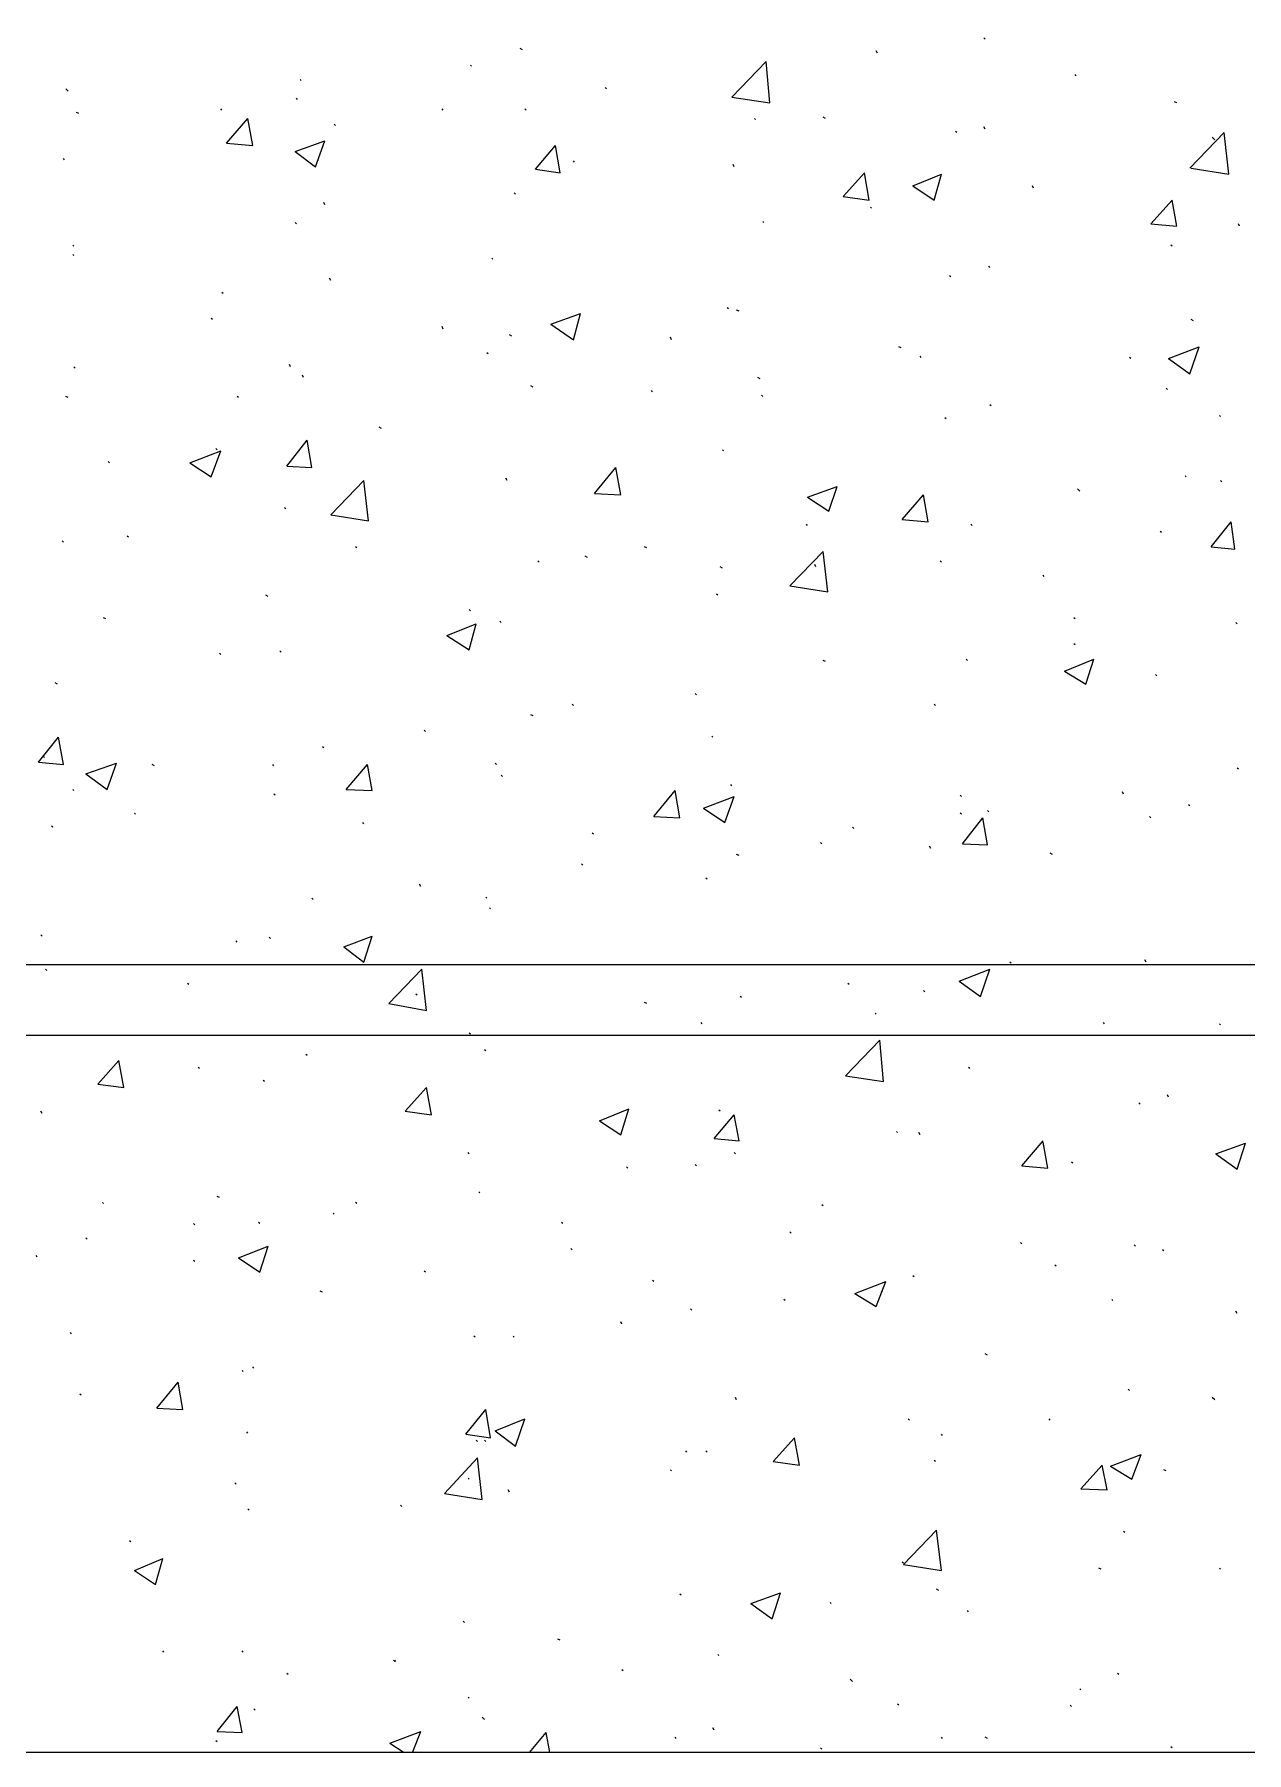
# Model space of a CAD drawing. Header units: millimetres. Extents: x 2928 to 3112, y 1220 to 1280.
# Drawn here: x 2970.219 to 2971.927, y 1240.79 to 1243.21 of the extents above; entities that cross this region are included whole.
import ezdxf

# ---------------------------------------------------------------- set-up
doc = ezdxf.new("R2010")
doc.units = ezdxf.units.MM

msp = doc.modelspace()

# ---------------------------------------------------------------- linework, layer by layer
at = {"color": 253, "linetype": 'Continuous', "lineweight": 5, "true_color": 0x9a9a9a}
for points in [[(2940.97965, 1262.56226), (2981.54689, 1262.56226), (2981.54689, 1240.79028), (2940.97965, 1240.79028)], [(2941.98633, 1261.55224), (2980.53854, 1261.55224), (2980.53854, 1241.8003), (2941.98633, 1241.8003)]]:
    msp.add_lwpolyline(points, close=True, dxfattribs=at)
msp.add_lwpolyline([(2961.3116, 1241.9003), (2980.43854, 1241.9003), (2980.43854, 1247.74538), (2972.27343, 1247.74538), (2972.27343, 1256.61384), (2980.43854, 1256.61384), (2980.43854, 1261.45224), (2961.3116, 1261.45224), (2961.3116, 1249.1904)], dxfattribs=at)
at = {"color": 92, "linetype": 'Continuous', "lineweight": 13, "true_color": 0x00b800}
for points in [[(2971.55842, 1243.20365), (2971.55675, 1243.20532), (2971.55675, 1243.20532)], [(2970.90674, 1243.18865), (2970.90341, 1243.19032), (2970.90341, 1243.19032)], [(2971.20174, 1243.12198), (2971.25008, 1243.17198), (2971.25008, 1243.17198)], [(2971.25508, 1243.11365), (2971.25008, 1243.17198), (2971.25008, 1243.17198)], [(2971.40675, 1243.18365), (2971.40508, 1243.18698), (2971.40508, 1243.18698)], [(2970.83507, 1243.16532), (2970.83341, 1243.16698), (2970.83341, 1243.16698)], [(2971.68675, 1243.15198), (2971.68508, 1243.15365), (2971.68508, 1243.15365)], [(2970.26673, 1243.13031), (2970.2634, 1243.13365), (2970.2634, 1243.13365)], [(2970.59507, 1243.14531), (2970.5934, 1243.14698), (2970.5934, 1243.14698)], [(2971.02507, 1243.13365), (2971.02341, 1243.13531), (2971.02341, 1243.13531)], [(2970.28173, 1243.09865), (2970.2784, 1243.10031), (2970.2784, 1243.10031)], [(2970.4834, 1243.10365), (2970.48173, 1243.10531), (2970.48173, 1243.10531)], [(2970.59007, 1243.11865), (2970.5884, 1243.12031), (2970.5884, 1243.12031)], [(2970.79507, 1243.10365), (2970.7934, 1243.10531), (2970.7934, 1243.10531)], [(2970.91174, 1243.10365), (2970.91007, 1243.10531), (2970.91007, 1243.10531)], [(2971.20174, 1243.12198), (2971.25508, 1243.11365), (2971.25508, 1243.11365)], [(2971.82842, 1243.11365), (2971.82509, 1243.11531), (2971.82509, 1243.11531)], [(2970.49007, 1243.05698), (2970.52007, 1243.09198), (2970.52007, 1243.09198)], [(2970.52673, 1243.05365), (2970.52007, 1243.09198), (2970.52007, 1243.09198)], [(2970.6434, 1243.08198), (2970.64174, 1243.08365), (2970.64174, 1243.08365)], [(2971.23508, 1243.09031), (2971.23341, 1243.09198), (2971.23341, 1243.09198)], [(2971.33341, 1243.09198), (2971.33008, 1243.09365), (2971.33008, 1243.09365)], [(2971.55842, 1243.07698), (2971.55675, 1243.08031), (2971.55675, 1243.08031)], [(2970.49007, 1243.05698), (2970.52673, 1243.05365), (2970.52673, 1243.05365)], [(2970.58674, 1243.04531), (2970.6284, 1243.06031), (2970.6284, 1243.06031)], [(2970.61507, 1243.02365), (2970.6284, 1243.06031), (2970.6284, 1243.06031)], [(2970.92507, 1243.02031), (2970.95341, 1243.05365), (2970.95341, 1243.05365)], [(2970.96007, 1243.01531), (2970.95341, 1243.05365), (2970.95341, 1243.05365)], [(2971.51842, 1243.07198), (2971.51675, 1243.07365), (2971.51675, 1243.07365)], [(2971.84675, 1243.02198), (2971.89509, 1243.07198), (2971.89509, 1243.07198)], [(2971.88175, 1243.06198), (2971.87842, 1243.06531), (2971.87842, 1243.06531)], [(2971.90175, 1243.01365), (2971.89509, 1243.07198), (2971.89509, 1243.07198)], [(2970.26173, 1243.03365), (2970.26006, 1243.03531), (2970.26006, 1243.03531)], [(2970.58674, 1243.04531), (2970.61507, 1243.02365), (2970.61507, 1243.02365)], [(2970.98007, 1243.03031), (2970.97841, 1243.03198), (2970.97841, 1243.03198)], [(2971.20508, 1243.02365), (2971.20341, 1243.02698), (2971.20341, 1243.02698)], [(2970.92507, 1243.02031), (2970.96007, 1243.01531), (2970.96007, 1243.01531)], [(2971.35841, 1242.98198), (2971.38841, 1243.01531), (2971.38841, 1243.01531)], [(2971.39508, 1242.97698), (2971.38841, 1243.01531), (2971.38841, 1243.01531)], [(2971.45675, 1242.99698), (2971.49675, 1243.01365), (2971.49675, 1243.01365)], [(2971.48675, 1242.97698), (2971.49675, 1243.01365), (2971.49675, 1243.01365)], [(2971.84842, 1243.02198), (2971.90175, 1243.01365), (2971.90175, 1243.01365)], [(2970.89674, 1242.98531), (2970.89507, 1242.98698), (2970.89507, 1242.98698)], [(2971.35841, 1242.98198), (2971.39508, 1242.97698), (2971.39508, 1242.97698)], [(2971.45675, 1242.99698), (2971.48675, 1242.97698), (2971.48675, 1242.97698)], [(2971.62675, 1242.99365), (2971.62508, 1242.99698), (2971.62508, 1242.99698)], [(2970.6284, 1242.97031), (2970.62674, 1242.97365), (2970.62674, 1242.97365)], [(2971.39841, 1242.96531), (2971.39675, 1242.96698), (2971.39675, 1242.96698)], [(2971.79175, 1242.94365), (2971.82175, 1242.97698), (2971.82175, 1242.97698)], [(2971.82842, 1242.94031), (2971.82175, 1242.97698), (2971.82175, 1242.97698)], [(2970.5884, 1242.94365), (2970.58674, 1242.94531), (2970.58674, 1242.94531)], [(2971.24674, 1242.94531), (2971.24508, 1242.94698), (2971.24508, 1242.94698)], [(2971.79175, 1242.94365), (2971.82842, 1242.94031), (2971.82842, 1242.94031)], [(2971.91675, 1242.94031), (2971.91509, 1242.94365), (2971.91509, 1242.94365)], [(2970.27506, 1242.91198), (2970.2734, 1242.91364), (2970.2734, 1242.91364)], [(2971.82175, 1242.91198), (2971.82009, 1242.91364), (2971.82009, 1242.91364)], [(2970.27506, 1242.89864), (2970.2734, 1242.90031), (2970.2734, 1242.90031)], [(2970.86507, 1242.89364), (2970.86341, 1242.89531), (2970.86341, 1242.89531)], [(2971.56508, 1242.88198), (2971.56342, 1242.88364), (2971.56342, 1242.88364)], [(2970.63674, 1242.86364), (2970.63507, 1242.86698), (2970.63507, 1242.86698)], [(2971.51008, 1242.86864), (2971.50842, 1242.87031), (2971.50842, 1242.87031)], [(2970.48507, 1242.84531), (2970.4834, 1242.84698), (2970.4834, 1242.84698)], [(2970.47007, 1242.80864), (2970.4684, 1242.81031), (2970.4684, 1242.81031)], [(2970.94674, 1242.80198), (2970.98841, 1242.81698), (2970.98841, 1242.81698)], [(2970.97841, 1242.78031), (2970.98841, 1242.81698), (2970.98841, 1242.81698)], [(2971.19674, 1242.82364), (2971.19508, 1242.82531), (2971.19508, 1242.82531)], [(2971.21174, 1242.82031), (2971.20841, 1242.82198), (2971.20841, 1242.82198)], [(2970.79507, 1242.79531), (2970.7934, 1242.79864), (2970.7934, 1242.79864)], [(2970.89174, 1242.78531), (2970.88841, 1242.78698), (2970.88841, 1242.78698)], [(2970.94674, 1242.80198), (2970.97841, 1242.78031), (2970.97841, 1242.78031)], [(2971.85175, 1242.80698), (2971.84842, 1242.80864), (2971.84842, 1242.80864)], [(2970.85841, 1242.76031), (2970.85674, 1242.76198), (2970.85674, 1242.76198)], [(2971.11674, 1242.78031), (2971.11508, 1242.78364), (2971.11508, 1242.78364)], [(2971.44008, 1242.76864), (2971.43675, 1242.77031), (2971.43675, 1242.77031)], [(2971.81675, 1242.75364), (2971.86009, 1242.77031), (2971.86009, 1242.77031)], [(2971.84675, 1242.73198), (2971.86009, 1242.77031), (2971.86009, 1242.77031)], [(2970.27673, 1242.74031), (2970.27506, 1242.74198), (2970.27506, 1242.74198)], [(2970.58007, 1242.74198), (2970.5784, 1242.74531), (2970.5784, 1242.74531)], [(2971.46841, 1242.75531), (2971.46675, 1242.75698), (2971.46675, 1242.75698)], [(2971.76342, 1242.75364), (2971.76175, 1242.75531), (2971.76175, 1242.75531)], [(2971.81675, 1242.75364), (2971.84675, 1242.73198), (2971.84675, 1242.73198)], [(2970.5984, 1242.72698), (2970.59674, 1242.73031), (2970.59674, 1242.73031)], [(2970.92174, 1242.71364), (2970.91841, 1242.71531), (2970.91841, 1242.71531)], [(2971.24174, 1242.72531), (2971.23841, 1242.72698), (2971.23841, 1242.72698)], [(2971.81509, 1242.71031), (2971.81342, 1242.71198), (2971.81342, 1242.71198)], [(2970.26673, 1242.69864), (2970.2634, 1242.70031), (2970.2634, 1242.70031)], [(2970.50673, 1242.69864), (2970.50507, 1242.70031), (2970.50507, 1242.70031)], [(2971.09008, 1242.70698), (2971.08841, 1242.70864), (2971.08841, 1242.70864)], [(2971.24508, 1242.70031), (2971.24341, 1242.70198), (2971.24341, 1242.70198)], [(2971.56675, 1242.68697), (2971.56508, 1242.68864), (2971.56508, 1242.68864)], [(2971.50342, 1242.66864), (2971.50175, 1242.67031), (2971.50175, 1242.67031)], [(2971.89009, 1242.67197), (2971.88842, 1242.67364), (2971.88842, 1242.67364)], [(2970.7084, 1242.65531), (2970.70507, 1242.65697), (2970.70507, 1242.65697)], [(2970.4384, 1242.60697), (2970.48173, 1242.62364), (2970.48173, 1242.62364)], [(2970.4684, 1242.58697), (2970.48173, 1242.62364), (2970.48173, 1242.62364)], [(2970.47673, 1242.62531), (2970.47507, 1242.62697), (2970.47507, 1242.62697)], [(2970.57507, 1242.60197), (2970.6034, 1242.63864), (2970.6034, 1242.63864)], [(2970.61007, 1242.60031), (2970.6034, 1242.63864), (2970.6034, 1242.63864)], [(2971.19008, 1242.62364), (2971.18841, 1242.62531), (2971.18841, 1242.62531)], [(2970.32506, 1242.60697), (2970.3234, 1242.60864), (2970.3234, 1242.60864)], [(2970.4384, 1242.60697), (2970.4684, 1242.58697), (2970.4684, 1242.58697)], [(2970.57507, 1242.60197), (2970.61007, 1242.60031), (2970.61007, 1242.60031)], [(2971.00841, 1242.56364), (2971.03841, 1242.60031), (2971.03841, 1242.60031)], [(2971.04508, 1242.56197), (2971.03841, 1242.60031), (2971.03841, 1242.60031)], [(2970.63674, 1242.53364), (2970.6834, 1242.58197), (2970.6834, 1242.58197)], [(2970.69007, 1242.52531), (2970.6834, 1242.58197), (2970.6834, 1242.58197)], [(2970.88507, 1242.58197), (2970.88341, 1242.58531), (2970.88341, 1242.58531)], [(2971.30841, 1242.55864), (2971.35008, 1242.57364), (2971.35008, 1242.57364)], [(2971.33841, 1242.53864), (2971.35008, 1242.57364), (2971.35008, 1242.57364)], [(2971.69175, 1242.56697), (2971.68842, 1242.57031), (2971.68842, 1242.57031)], [(2971.84175, 1242.58697), (2971.84009, 1242.58864), (2971.84009, 1242.58864)], [(2971.89175, 1242.58031), (2971.89009, 1242.58197), (2971.89009, 1242.58197)], [(2970.5734, 1242.54197), (2970.57174, 1242.54364), (2970.57174, 1242.54364)], [(2971.00841, 1242.56364), (2971.04508, 1242.56197), (2971.04508, 1242.56197)], [(2971.30841, 1242.55864), (2971.33841, 1242.53864), (2971.33841, 1242.53864)], [(2971.44175, 1242.52697), (2971.47175, 1242.56197), (2971.47175, 1242.56197)], [(2971.47841, 1242.52364), (2971.47175, 1242.56197), (2971.47175, 1242.56197)], [(2970.63674, 1242.53364), (2970.69007, 1242.52531), (2970.69007, 1242.52531)], [(2971.30841, 1242.51864), (2971.30675, 1242.52031), (2971.30675, 1242.52031)], [(2971.44175, 1242.52697), (2971.47841, 1242.52364), (2971.47841, 1242.52364)], [(2971.54008, 1242.51864), (2971.53842, 1242.52031), (2971.53842, 1242.52031)], [(2971.87675, 1242.48864), (2971.90509, 1242.52364), (2971.90509, 1242.52364)], [(2971.91009, 1242.48531), (2971.90509, 1242.52364), (2971.90509, 1242.52364)], [(2970.26006, 1242.49531), (2970.2584, 1242.49697), (2970.2584, 1242.49697)], [(2970.35173, 1242.50197), (2970.35007, 1242.50364), (2970.35007, 1242.50364)], [(2971.80675, 1242.50864), (2971.80509, 1242.51031), (2971.80509, 1242.51031)], [(2970.6734, 1242.48697), (2970.67174, 1242.48864), (2970.67174, 1242.48864)], [(2970.99841, 1242.47364), (2970.99507, 1242.47531), (2970.99507, 1242.47531)], [(2971.08174, 1242.48697), (2971.07841, 1242.48864), (2971.07841, 1242.48864)], [(2971.28341, 1242.43364), (2971.33008, 1242.48197), (2971.33008, 1242.48197)], [(2971.33675, 1242.4253), (2971.33008, 1242.48197), (2971.33008, 1242.48197)], [(2971.87675, 1242.48864), (2971.91009, 1242.48531), (2971.91009, 1242.48531)], [(2970.93007, 1242.46697), (2970.92841, 1242.46864), (2970.92841, 1242.46864)], [(2971.18841, 1242.45864), (2971.18508, 1242.4603), (2971.18508, 1242.4603)], [(2971.32008, 1242.4603), (2971.31841, 1242.46364), (2971.31841, 1242.46364)], [(2971.49675, 1242.46697), (2971.49508, 1242.46864), (2971.49508, 1242.46864)], [(2971.64175, 1242.44697), (2971.64008, 1242.44864), (2971.64008, 1242.44864)], [(2971.18174, 1242.4203), (2971.18008, 1242.42197), (2971.18008, 1242.42197)], [(2971.28341, 1242.43364), (2971.33675, 1242.4253), (2971.33675, 1242.4253)], [(2970.5484, 1242.41864), (2970.54507, 1242.4203), (2970.54507, 1242.4203)], [(2970.83341, 1242.39864), (2970.83174, 1242.4003), (2970.83174, 1242.4003)], [(2970.32006, 1242.38697), (2970.31673, 1242.38864), (2970.31673, 1242.38864)], [(2970.80007, 1242.36364), (2970.84174, 1242.3803), (2970.84174, 1242.3803)], [(2970.83174, 1242.34364), (2970.84174, 1242.3803), (2970.84174, 1242.3803)], [(2970.87674, 1242.38197), (2970.87507, 1242.38364), (2970.87507, 1242.38364)], [(2971.68508, 1242.38697), (2971.68342, 1242.38864), (2971.68342, 1242.38864)], [(2971.91342, 1242.3803), (2971.91175, 1242.38197), (2971.91175, 1242.38197)], [(2970.80007, 1242.36364), (2970.83174, 1242.34364), (2970.83174, 1242.34364)], [(2971.68508, 1242.3503), (2971.68342, 1242.35197), (2971.68342, 1242.35197)], [(2970.48173, 1242.33697), (2970.48007, 1242.33864), (2970.48007, 1242.33864)], [(2970.56674, 1242.3403), (2970.56507, 1242.34197), (2970.56507, 1242.34197)], [(2971.33341, 1242.32697), (2971.33008, 1242.32864), (2971.33008, 1242.32864)], [(2971.53342, 1242.32864), (2971.53175, 1242.3303), (2971.53175, 1242.3303)], [(2971.67008, 1242.31364), (2971.71175, 1242.3303), (2971.71175, 1242.3303)], [(2971.70008, 1242.2953), (2971.71175, 1242.3303), (2971.71175, 1242.3303)], [(2971.67008, 1242.31364), (2971.70008, 1242.2953), (2971.70008, 1242.2953)], [(2971.80009, 1242.30697), (2971.79842, 1242.30864), (2971.79842, 1242.30864)], [(2970.25173, 1242.2953), (2970.2484, 1242.29697), (2970.2484, 1242.29697)], [(2971.15174, 1242.2803), (2971.15008, 1242.28197), (2971.15008, 1242.28197)], [(2970.97841, 1242.2653), (2970.97674, 1242.26697), (2970.97674, 1242.26697)], [(2971.48841, 1242.2653), (2971.48675, 1242.26697), (2971.48675, 1242.26697)], [(2970.77007, 1242.22864), (2970.7684, 1242.2303), (2970.7684, 1242.2303)], [(2970.92174, 1242.2503), (2970.91841, 1242.25197), (2970.91841, 1242.25197)], [(2970.22506, 1242.1853), (2970.2534, 1242.2203), (2970.2534, 1242.2203)], [(2970.26006, 1242.18197), (2970.2534, 1242.2203), (2970.2534, 1242.2203)], [(2970.62674, 1242.2053), (2970.62507, 1242.20697), (2970.62507, 1242.20697)], [(2971.17508, 1242.2203), (2971.17341, 1242.22197), (2971.17341, 1242.22197)], [(2970.22506, 1242.1853), (2970.26006, 1242.18197), (2970.26006, 1242.18197)], [(2970.2334, 1242.19197), (2970.23173, 1242.19363), (2970.23173, 1242.19363)], [(2970.29173, 1242.16863), (2970.33507, 1242.18363), (2970.33507, 1242.18363)], [(2970.32173, 1242.14697), (2970.33507, 1242.18363), (2970.33507, 1242.18363)], [(2970.3884, 1242.1803), (2970.38507, 1242.18197), (2970.38507, 1242.18197)], [(2970.55673, 1242.1803), (2970.55507, 1242.18197), (2970.55507, 1242.18197)], [(2970.6584, 1242.14697), (2970.6884, 1242.18197), (2970.6884, 1242.18197)], [(2970.69507, 1242.1453), (2970.6884, 1242.18197), (2970.6884, 1242.18197)], [(2970.87007, 1242.18197), (2970.86841, 1242.18363), (2970.86841, 1242.18363)], [(2970.29173, 1242.16863), (2970.32173, 1242.14697), (2970.32173, 1242.14697)], [(2970.87841, 1242.1653), (2970.87674, 1242.16697), (2970.87674, 1242.16697)], [(2971.91509, 1242.1753), (2971.91342, 1242.17697), (2971.91342, 1242.17697)], [(2970.27506, 1242.1453), (2970.2734, 1242.14697), (2970.2734, 1242.14697)], [(2970.5584, 1242.13863), (2970.55673, 1242.1403), (2970.55673, 1242.1403)], [(2970.6584, 1242.14697), (2970.69507, 1242.1453), (2970.69507, 1242.1453)], [(2971.09174, 1242.10863), (2971.12174, 1242.1453), (2971.12174, 1242.1453)], [(2971.12841, 1242.10697), (2971.12174, 1242.1453), (2971.12174, 1242.1453)], [(2971.16174, 1242.1203), (2971.20508, 1242.13697), (2971.20508, 1242.13697)], [(2971.19174, 1242.1003), (2971.20508, 1242.13697), (2971.20508, 1242.13697)], [(2971.20174, 1242.15197), (2971.20008, 1242.15363), (2971.20008, 1242.15363)], [(2971.52508, 1242.13697), (2971.52342, 1242.13863), (2971.52342, 1242.13863)], [(2971.75342, 1242.1403), (2971.75175, 1242.14363), (2971.75175, 1242.14363)], [(2970.36173, 1242.11197), (2970.36007, 1242.11363), (2970.36007, 1242.11363)], [(2971.09174, 1242.10863), (2971.12841, 1242.10697), (2971.12841, 1242.10697)], [(2971.16174, 1242.1203), (2971.19174, 1242.1003), (2971.19174, 1242.1003)], [(2971.52508, 1242.11197), (2971.52342, 1242.11363), (2971.52342, 1242.11363)], [(2971.52675, 1242.0703), (2971.55508, 1242.10697), (2971.55508, 1242.10697)], [(2971.56175, 1242.06863), (2971.55508, 1242.10697), (2971.55508, 1242.10697)], [(2971.56342, 1242.1153), (2971.56175, 1242.11697), (2971.56175, 1242.11697)], [(2971.79175, 1242.10697), (2971.79009, 1242.10863), (2971.79009, 1242.10863)], [(2971.84675, 1242.12363), (2971.84509, 1242.1253), (2971.84509, 1242.1253)], [(2970.24506, 1242.09363), (2970.2434, 1242.0953), (2970.2434, 1242.0953)], [(2970.6834, 1242.09863), (2970.68174, 1242.1003), (2970.68174, 1242.1003)], [(2971.00674, 1242.08363), (2971.00507, 1242.0853), (2971.00507, 1242.0853)], [(2971.37341, 1242.09197), (2971.37175, 1242.09363), (2971.37175, 1242.09363)], [(2971.32841, 1242.0703), (2971.32675, 1242.07197), (2971.32675, 1242.07197)], [(2971.48175, 1242.06363), (2971.48008, 1242.06697), (2971.48008, 1242.06697)], [(2971.52675, 1242.0703), (2971.56175, 1242.06863), (2971.56175, 1242.06863)], [(2970.99174, 1242.0403), (2970.99007, 1242.04197), (2970.99007, 1242.04197)], [(2971.21174, 1242.05363), (2971.20841, 1242.0553), (2971.20841, 1242.0553)], [(2971.65342, 1242.0553), (2971.65008, 1242.05697), (2971.65008, 1242.05697)], [(2970.7634, 1242.0103), (2970.76174, 1242.01363), (2970.76174, 1242.01363)], [(2971.16674, 1242.0203), (2971.16508, 1242.02197), (2971.16508, 1242.02197)], [(2970.61174, 1241.99196), (2970.61007, 1241.99363), (2970.61007, 1241.99363)], [(2970.85674, 1241.99363), (2970.85507, 1241.9953), (2970.85507, 1241.9953)], [(2970.86174, 1241.97863), (2970.86007, 1241.9803), (2970.86007, 1241.9803)], [(2970.23006, 1241.9403), (2970.2284, 1241.94196), (2970.2284, 1241.94196)], [(2970.55173, 1241.93696), (2970.55007, 1241.93863), (2970.55007, 1241.93863)], [(2970.65507, 1241.9253), (2970.69507, 1241.9403), (2970.69507, 1241.9403)], [(2970.6834, 1241.90363), (2970.69507, 1241.9403), (2970.69507, 1241.9403)], [(2970.50507, 1241.93196), (2970.5034, 1241.93363), (2970.5034, 1241.93363)], [(2970.65507, 1241.9253), (2970.6834, 1241.90363), (2970.6834, 1241.90363)], [(2970.23673, 1241.89196), (2970.23506, 1241.89363), (2970.23506, 1241.89363)], [(2970.7184, 1241.8453), (2970.76507, 1241.89363), (2970.76507, 1241.89363)], [(2970.77174, 1241.8353), (2970.76507, 1241.89363), (2970.76507, 1241.89363)], [(2971.52175, 1241.87696), (2971.56508, 1241.89363), (2971.56508, 1241.89363)], [(2971.55175, 1241.8553), (2971.56508, 1241.89363), (2971.56508, 1241.89363)], [(2971.59508, 1241.90196), (2971.59342, 1241.90363), (2971.59342, 1241.90363)], [(2971.78509, 1241.90363), (2971.78342, 1241.90696), (2971.78342, 1241.90696)], [(2970.43673, 1241.87196), (2970.43507, 1241.87363), (2970.43507, 1241.87363)], [(2971.36675, 1241.87196), (2971.36508, 1241.87363), (2971.36508, 1241.87363)], [(2971.52175, 1241.87696), (2971.55175, 1241.8553), (2971.55175, 1241.8553)], [(2970.7184, 1241.8453), (2970.77174, 1241.8353), (2970.77174, 1241.8353)], [(2970.7584, 1241.85696), (2970.75674, 1241.85863), (2970.75674, 1241.85863)], [(2971.08174, 1241.8453), (2971.07841, 1241.84696), (2971.07841, 1241.84696)], [(2971.21508, 1241.85363), (2971.21341, 1241.8553), (2971.21341, 1241.8553)], [(2971.47341, 1241.86196), (2971.47175, 1241.86363), (2971.47175, 1241.86363)], [(2971.16008, 1241.81696), (2971.15841, 1241.81863), (2971.15841, 1241.81863)], [(2971.40508, 1241.8303), (2971.40341, 1241.83196), (2971.40341, 1241.83196)], [(2971.72675, 1241.81696), (2971.72508, 1241.81863), (2971.72508, 1241.81863)], [(2971.89009, 1241.8153), (2971.88842, 1241.81696), (2971.88842, 1241.81696)], [(2970.83341, 1241.80196), (2970.83174, 1241.80363), (2970.83174, 1241.80363)], [(2971.36175, 1241.74363), (2971.41008, 1241.79363), (2971.41008, 1241.79363)], [(2971.41508, 1241.73529), (2971.41008, 1241.79363), (2971.41008, 1241.79363)], [(2970.6034, 1241.77196), (2970.60174, 1241.77363), (2970.60174, 1241.77363)], [(2970.85507, 1241.77863), (2970.85341, 1241.7803), (2970.85341, 1241.7803)], [(2970.3084, 1241.73196), (2970.3384, 1241.7653), (2970.3384, 1241.7653)], [(2970.34507, 1241.72696), (2970.3384, 1241.7653), (2970.3384, 1241.7653)], [(2970.45173, 1241.75363), (2970.45007, 1241.75529), (2970.45007, 1241.75529)], [(2971.53675, 1241.75363), (2971.53508, 1241.75529), (2971.53508, 1241.75529)], [(2970.3084, 1241.73196), (2970.34507, 1241.72696), (2970.34507, 1241.72696)], [(2970.5434, 1241.73529), (2970.54173, 1241.73696), (2970.54173, 1241.73696)], [(2970.74174, 1241.69363), (2970.77174, 1241.72696), (2970.77174, 1241.72696)], [(2970.7784, 1241.68863), (2970.77174, 1241.72696), (2970.77174, 1241.72696)], [(2971.36175, 1241.74363), (2971.41508, 1241.73529), (2971.41508, 1241.73529)], [(2971.01507, 1241.68029), (2971.05674, 1241.69696), (2971.05674, 1241.69696)], [(2971.04508, 1241.66029), (2971.05674, 1241.69696), (2971.05674, 1241.69696)], [(2971.77675, 1241.70363), (2971.77509, 1241.70529), (2971.77509, 1241.70529)], [(2971.81675, 1241.71363), (2971.81509, 1241.71696), (2971.81509, 1241.71696)], [(2970.23006, 1241.69029), (2970.2284, 1241.69363), (2970.2284, 1241.69363)], [(2970.74174, 1241.69363), (2970.7784, 1241.68863), (2970.7784, 1241.68863)], [(2971.01507, 1241.68029), (2971.04508, 1241.66029), (2971.04508, 1241.66029)], [(2971.17674, 1241.65529), (2971.20508, 1241.68863), (2971.20508, 1241.68863)], [(2971.18508, 1241.69363), (2971.18341, 1241.69529), (2971.18341, 1241.69529)], [(2971.21174, 1241.65196), (2971.20508, 1241.68863), (2971.20508, 1241.68863)], [(2971.17674, 1241.65529), (2971.21174, 1241.65196), (2971.21174, 1241.65196)], [(2971.43508, 1241.66363), (2971.43341, 1241.66529), (2971.43341, 1241.66529)], [(2971.46675, 1241.66029), (2971.46508, 1241.66363), (2971.46508, 1241.66363)], [(2971.61008, 1241.61696), (2971.64008, 1241.65196), (2971.64008, 1241.65196)], [(2971.64675, 1241.61363), (2971.64008, 1241.65029), (2971.64008, 1241.65029)], [(2971.88342, 1241.63363), (2971.92509, 1241.64863), (2971.92509, 1241.64863)], [(2971.91342, 1241.61196), (2971.92509, 1241.64863), (2971.92509, 1241.64863)], [(2970.83174, 1241.63363), (2970.83007, 1241.63529), (2970.83007, 1241.63529)], [(2971.20674, 1241.63363), (2971.20508, 1241.63529), (2971.20508, 1241.63529)], [(2971.88342, 1241.63363), (2971.91342, 1241.61196), (2971.91342, 1241.61196)], [(2971.05508, 1241.61363), (2971.05341, 1241.61529), (2971.05341, 1241.61529)], [(2971.15174, 1241.61696), (2971.15008, 1241.61863), (2971.15008, 1241.61863)], [(2971.61008, 1241.61696), (2971.64675, 1241.61363), (2971.64675, 1241.61363)], [(2971.68175, 1241.62029), (2971.68008, 1241.62196), (2971.68008, 1241.62196)], [(2970.84674, 1241.57863), (2970.84507, 1241.58029), (2970.84507, 1241.58029)], [(2970.31673, 1241.56363), (2970.31506, 1241.56529), (2970.31506, 1241.56529)], [(2970.48007, 1241.57196), (2970.47673, 1241.57363), (2970.47673, 1241.57363)], [(2970.6734, 1241.56363), (2970.67174, 1241.56529), (2970.67174, 1241.56529)], [(2971.33008, 1241.56029), (2971.32841, 1241.56196), (2971.32841, 1241.56196)], [(2970.44507, 1241.53363), (2970.4434, 1241.53529), (2970.4434, 1241.53529)], [(2970.53673, 1241.53529), (2970.53507, 1241.53696), (2970.53507, 1241.53696)], [(2970.64174, 1241.54863), (2970.64007, 1241.55029), (2970.64007, 1241.55029)], [(2970.96341, 1241.53529), (2970.96174, 1241.53696), (2970.96174, 1241.53696)], [(2970.2934, 1241.51362), (2970.29173, 1241.51529), (2970.29173, 1241.51529)], [(2970.50673, 1241.48696), (2970.5484, 1241.50362), (2970.5484, 1241.50362)], [(2970.53673, 1241.46696), (2970.5484, 1241.50362), (2970.5484, 1241.50362)], [(2971.28508, 1241.52196), (2971.28341, 1241.52362), (2971.28341, 1241.52362)], [(2971.61008, 1241.50696), (2971.60842, 1241.50862), (2971.60842, 1241.50862)], [(2971.77009, 1241.50362), (2971.76842, 1241.50529), (2971.76842, 1241.50529)], [(2970.2234, 1241.48862), (2970.22173, 1241.49029), (2970.22173, 1241.49029)], [(2970.44507, 1241.48196), (2970.4434, 1241.48362), (2970.4434, 1241.48362)], [(2970.50673, 1241.48696), (2970.53673, 1241.46696), (2970.53673, 1241.46696)], [(2970.97674, 1241.49862), (2970.97507, 1241.50029), (2970.97507, 1241.50029)], [(2971.81009, 1241.49696), (2971.80842, 1241.49862), (2971.80842, 1241.49862)], [(2970.77007, 1241.46696), (2970.7684, 1241.46862), (2970.7684, 1241.46862)], [(2971.09174, 1241.45362), (2971.09008, 1241.45529), (2971.09008, 1241.45529)], [(2971.37508, 1241.43696), (2971.41841, 1241.45362), (2971.41841, 1241.45362)], [(2971.40508, 1241.41862), (2971.41841, 1241.45362), (2971.41841, 1241.45362)], [(2971.45841, 1241.46029), (2971.45675, 1241.46196), (2971.45675, 1241.46196)], [(2971.65842, 1241.47529), (2971.65675, 1241.47696), (2971.65675, 1241.47696)], [(2970.62507, 1241.43862), (2970.62174, 1241.44029), (2970.62174, 1241.44029)], [(2971.37508, 1241.43696), (2971.40508, 1241.41862), (2971.40508, 1241.41862)], [(2971.41341, 1241.43862), (2971.41175, 1241.44029), (2971.41175, 1241.44029)], [(2971.14508, 1241.41362), (2971.14341, 1241.41529), (2971.14341, 1241.41529)], [(2971.27675, 1241.42696), (2971.27508, 1241.42862), (2971.27508, 1241.42862)], [(2971.73842, 1241.42696), (2971.73675, 1241.42862), (2971.73675, 1241.42862)], [(2971.91342, 1241.40862), (2971.91175, 1241.41196), (2971.91175, 1241.41196)], [(2970.27173, 1241.38029), (2970.27006, 1241.38196), (2970.27006, 1241.38196)], [(2971.04674, 1241.39362), (2971.04508, 1241.39696), (2971.04508, 1241.39696)], [(2970.84007, 1241.37529), (2970.83841, 1241.37696), (2970.83841, 1241.37696)], [(2970.89507, 1241.37529), (2970.89341, 1241.37696), (2970.89341, 1241.37696)], [(2970.5284, 1241.33196), (2970.52673, 1241.33362), (2970.52673, 1241.33362)], [(2971.56175, 1241.35029), (2971.55842, 1241.35196), (2971.55842, 1241.35196)], [(2970.39173, 1241.27529), (2970.42173, 1241.31196), (2970.42173, 1241.31196)], [(2970.4284, 1241.27362), (2970.42173, 1241.31196), (2970.42173, 1241.31196)], [(2970.5134, 1241.32696), (2970.51173, 1241.32862), (2970.51173, 1241.32862)], [(2970.28506, 1241.29362), (2970.2834, 1241.29529), (2970.2834, 1241.29529)], [(2971.20841, 1241.28695), (2971.20674, 1241.29029), (2971.20674, 1241.29029)], [(2971.76175, 1241.30029), (2971.76009, 1241.30196), (2971.76009, 1241.30196)], [(2971.88175, 1241.28695), (2971.87842, 1241.29029), (2971.87842, 1241.29029)], [(2970.39173, 1241.27529), (2970.4284, 1241.27362), (2970.4284, 1241.27362)], [(2970.82674, 1241.23862), (2970.85507, 1241.27362), (2970.85507, 1241.27362)], [(2970.86174, 1241.23362), (2970.85507, 1241.27362), (2970.85507, 1241.27362)], [(2970.86841, 1241.24362), (2970.91007, 1241.26029), (2970.91007, 1241.26029)], [(2970.89674, 1241.22195), (2970.91007, 1241.26029), (2970.91007, 1241.26029)], [(2971.45175, 1241.25862), (2971.45008, 1241.26029), (2971.45008, 1241.26029)], [(2971.65008, 1241.25862), (2971.64842, 1241.26029), (2971.64842, 1241.26029)], [(2970.52007, 1241.24029), (2970.5184, 1241.24195), (2970.5184, 1241.24195)], [(2970.82674, 1241.23862), (2970.86174, 1241.23362), (2970.86174, 1241.23362)], [(2970.86841, 1241.24362), (2970.89674, 1241.22195), (2970.89674, 1241.22195)], [(2971.49842, 1241.23695), (2971.49675, 1241.23862), (2971.49675, 1241.23862)], [(2970.84341, 1241.22862), (2970.84174, 1241.23029), (2970.84174, 1241.23029)], [(2970.85507, 1241.22862), (2970.85341, 1241.23029), (2970.85341, 1241.23029)], [(2971.13841, 1241.21362), (2971.13674, 1241.21529), (2971.13674, 1241.21529)], [(2971.16674, 1241.21362), (2971.16508, 1241.21529), (2971.16508, 1241.21529)], [(2971.26008, 1241.20029), (2971.29008, 1241.23362), (2971.29008, 1241.23362)], [(2971.29675, 1241.19529), (2971.29008, 1241.23362), (2971.29008, 1241.23362)], [(2970.79674, 1241.15529), (2970.84341, 1241.20529), (2970.84341, 1241.20529)], [(2970.85007, 1241.14695), (2970.84341, 1241.20529), (2970.84341, 1241.20529)], [(2971.11674, 1241.18695), (2971.11508, 1241.18862), (2971.11508, 1241.18862)], [(2971.26008, 1241.20029), (2971.29675, 1241.19529), (2971.29675, 1241.19529)], [(2971.48841, 1241.20029), (2971.48675, 1241.20195), (2971.48675, 1241.20195)], [(2971.69342, 1241.16195), (2971.72342, 1241.19529), (2971.72342, 1241.19529)], [(2971.73009, 1241.16029), (2971.72342, 1241.19529), (2971.72342, 1241.19529)], [(2971.73509, 1241.19362), (2971.77842, 1241.21029), (2971.77842, 1241.21029)], [(2971.73509, 1241.19362), (2971.76509, 1241.17529), (2971.76509, 1241.17529)], [(2971.76509, 1241.17529), (2971.77842, 1241.21029), (2971.77842, 1241.21029)], [(2971.81342, 1241.18695), (2971.81009, 1241.18862), (2971.81009, 1241.18862)], [(2970.5034, 1241.16862), (2970.50173, 1241.17029), (2970.50173, 1241.17029)], [(2970.83174, 1241.17529), (2970.83007, 1241.17695), (2970.83007, 1241.17695)], [(2970.79674, 1241.15529), (2970.85007, 1241.14695), (2970.85007, 1241.14695)], [(2970.88841, 1241.15695), (2970.88674, 1241.16029), (2970.88674, 1241.16029)], [(2971.69342, 1241.16195), (2971.73009, 1241.16029), (2971.73009, 1241.16029)], [(2970.52173, 1241.13195), (2970.52007, 1241.13362), (2970.52007, 1241.13362)], [(2970.73674, 1241.13695), (2970.73507, 1241.13862), (2970.73507, 1241.13862)], [(2971.44341, 1241.05528), (2971.49008, 1241.10362), (2971.49008, 1241.10362)], [(2971.49675, 1241.04695), (2971.49008, 1241.10362), (2971.49008, 1241.10362)], [(2971.75509, 1241.10029), (2971.75342, 1241.10195), (2971.75342, 1241.10195)], [(2970.35507, 1241.08695), (2970.3534, 1241.08862), (2970.3534, 1241.08862)], [(2970.36007, 1241.04695), (2970.40007, 1241.06362), (2970.40007, 1241.06362)], [(2970.36007, 1241.04695), (2970.39007, 1241.02695), (2970.39007, 1241.02695)], [(2970.39007, 1241.02695), (2970.40007, 1241.06362), (2970.40007, 1241.06362)], [(2971.44341, 1241.05695), (2971.44175, 1241.05862), (2971.44175, 1241.05862)], [(2971.44341, 1241.05528), (2971.49675, 1241.04695), (2971.49675, 1241.04695)], [(2971.72175, 1241.04862), (2971.71842, 1241.05028), (2971.71842, 1241.05028)], [(2971.89009, 1241.04862), (2971.88842, 1241.05028), (2971.88842, 1241.05028)], [(2971.49341, 1241.01862), (2971.49008, 1241.02028), (2971.49008, 1241.02028)], [(2971.13008, 1241.01195), (2971.12841, 1241.01362), (2971.12841, 1241.01362)], [(2971.22841, 1241.00028), (2971.27008, 1241.01528), (2971.27008, 1241.01528)], [(2971.22841, 1241.00028), (2971.25841, 1240.97862), (2971.25841, 1240.97862)], [(2971.25841, 1240.97862), (2971.27008, 1241.01528), (2971.27008, 1241.01528)], [(2971.34175, 1241.00028), (2971.34008, 1241.00195), (2971.34008, 1241.00195)], [(2970.82507, 1240.97362), (2970.82341, 1240.97528), (2970.82341, 1240.97528)], [(2971.53508, 1240.98862), (2971.53342, 1240.99028), (2971.53342, 1240.99028)], [(2970.96007, 1240.94862), (2970.95674, 1240.95028), (2970.95674, 1240.95028)], [(2970.40173, 1240.93195), (2970.40007, 1240.93362), (2970.40007, 1240.93362)], [(2970.5134, 1240.93195), (2970.51173, 1240.93362), (2970.51173, 1240.93362)], [(2971.18341, 1240.92695), (2971.18174, 1240.92862), (2971.18174, 1240.92862)], [(2970.57674, 1240.90028), (2970.57507, 1240.90195), (2970.57507, 1240.90195)], [(2970.72674, 1240.91862), (2970.72507, 1240.92028), (2970.72507, 1240.92028)], [(2970.7284, 1240.91862), (2970.72674, 1240.92028), (2970.72674, 1240.92028)], [(2971.04841, 1240.90528), (2971.04674, 1240.90695), (2971.04674, 1240.90695)], [(2971.74675, 1240.90028), (2971.74509, 1240.90195), (2971.74509, 1240.90195)], [(2971.37175, 1240.89028), (2971.36841, 1240.89362), (2971.36841, 1240.89362)], [(2971.69342, 1240.87862), (2971.69175, 1240.88028), (2971.69175, 1240.88028)], [(2970.47673, 1240.82028), (2970.50507, 1240.85528), (2970.50507, 1240.85528)], [(2970.51173, 1240.81861), (2970.50507, 1240.85528), (2970.50507, 1240.85528)], [(2970.53007, 1240.85028), (2970.5284, 1240.85195), (2970.5284, 1240.85195)], [(2970.83174, 1240.86695), (2970.83007, 1240.86862), (2970.83007, 1240.86862)], [(2971.43675, 1240.85695), (2971.43508, 1240.85862), (2971.43508, 1240.85862)], [(2971.68008, 1240.85528), (2971.67842, 1240.85695), (2971.67842, 1240.85695)], [(2970.85341, 1240.83695), (2970.85007, 1240.84028), (2970.85007, 1240.84028)], [(2971.17674, 1240.82195), (2971.17508, 1240.82528), (2971.17508, 1240.82528)], [(2970.47673, 1240.80528), (2970.47507, 1240.80695), (2970.47507, 1240.80695)], [(2970.47673, 1240.82028), (2970.51173, 1240.81861), (2970.51173, 1240.81861)], [(2970.72007, 1240.80361), (2970.7634, 1240.82028), (2970.7634, 1240.82028)], [(2970.72007, 1240.80361), (2970.74007, 1240.79028), (2970.74007, 1240.79028)], [(2970.75174, 1240.79028), (2970.7634, 1240.82028), (2970.7634, 1240.82028)], [(2970.91674, 1240.79028), (2970.94007, 1240.81861), (2970.94007, 1240.81861)], [(2970.94507, 1240.79028), (2970.94007, 1240.81861), (2970.94007, 1240.81861)], [(2971.12341, 1240.81028), (2971.12174, 1240.81195), (2971.12174, 1240.81195)], [(2971.49842, 1240.81028), (2971.49675, 1240.81195), (2971.49675, 1240.81195)], [(2971.56175, 1240.81028), (2971.55842, 1240.81195), (2971.55842, 1240.81195)], [(2971.32841, 1240.79528), (2971.32675, 1240.79695), (2971.32675, 1240.79695)], [(2971.82175, 1240.79695), (2971.82009, 1240.79861), (2971.82009, 1240.79861)]]:
    msp.add_lwpolyline(points, dxfattribs=at)

doc.saveas('drawing.dxf')
